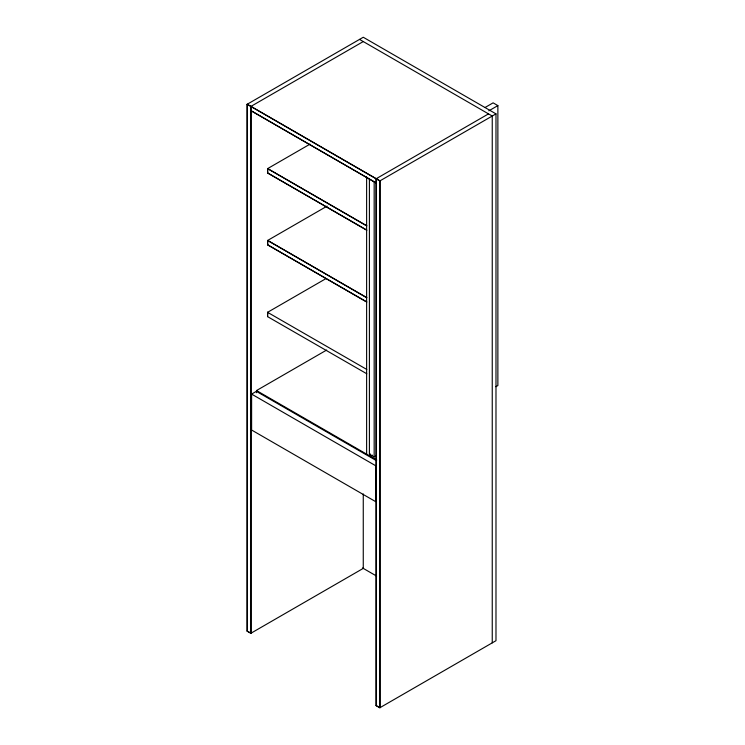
<?xml version="1.0" encoding="UTF-8"?>
<svg xmlns="http://www.w3.org/2000/svg" width="745" height="745" viewBox="0 0 745 745"><rect width="100%" height="100%" fill="white"/><g stroke="black" fill="none" stroke-linecap="round" stroke-linejoin="round"><path stroke-width="1.12" d="M363.262 493.954L363.262 568.379L250.86 633.278L247.126 631.127L247.126 104.3L363.262 37.25L495.984 113.873L495.984 640.7L379.848 707.75L376.123 705.599L376.123 178.772L488.515 113.873M363.262 41.562L250.86 106.451L250.86 633.278M366.68 230.177L267.576 172.952L267.576 168.64L310.004 144.148M267.576 172.952L366.81 230.103M485.06 107.494L493.106 102.847L497.874 105.604L497.874 385.538L495.863 386.702M488.822 110.828L497.874 105.604M366.68 302.014L267.576 244.798L267.576 240.486L327.13 206.104M267.576 244.798L366.81 301.939M247.126 104.3L379.848 180.923L495.984 113.873M366.81 373.785L267.576 316.634L267.576 312.323L326.114 278.528M267.576 316.634L267.697 312.248M256.504 392.708L256.504 390.557L326.673 350.038M251.605 394.096L375.62 465.7L375.62 501.618L251.605 430.023L251.605 394.096L256.373 391.349L376.393 460.634M372.36 455.13L370.358 456.285L370.358 453.966M369.399 178.912L369.399 454.208L374.167 456.955L376.178 455.8M247.126 631.127L250.981 633.203L250.981 106.386M376.123 705.599L379.978 707.675L379.978 180.858L247.256 104.226L247.256 631.052M359.528 39.401L492.249 116.034L492.249 642.861M366.81 225.791L267.697 168.575L267.697 172.887M267.576 168.64L366.68 225.865M366.81 297.628L267.697 240.412L267.697 244.723M267.576 240.486L366.68 297.702M267.576 312.323L366.81 369.473M256.504 390.557L376.747 459.982M362.545 567.969L376.625 576.099M379.848 180.923L379.848 707.75M376.244 178.698L376.244 705.524M374.167 181.668L374.167 456.955M366.624 176.882L366.624 454.133M250.981 110.688L376.244 183.009L250.981 110.688"/></g></svg>
